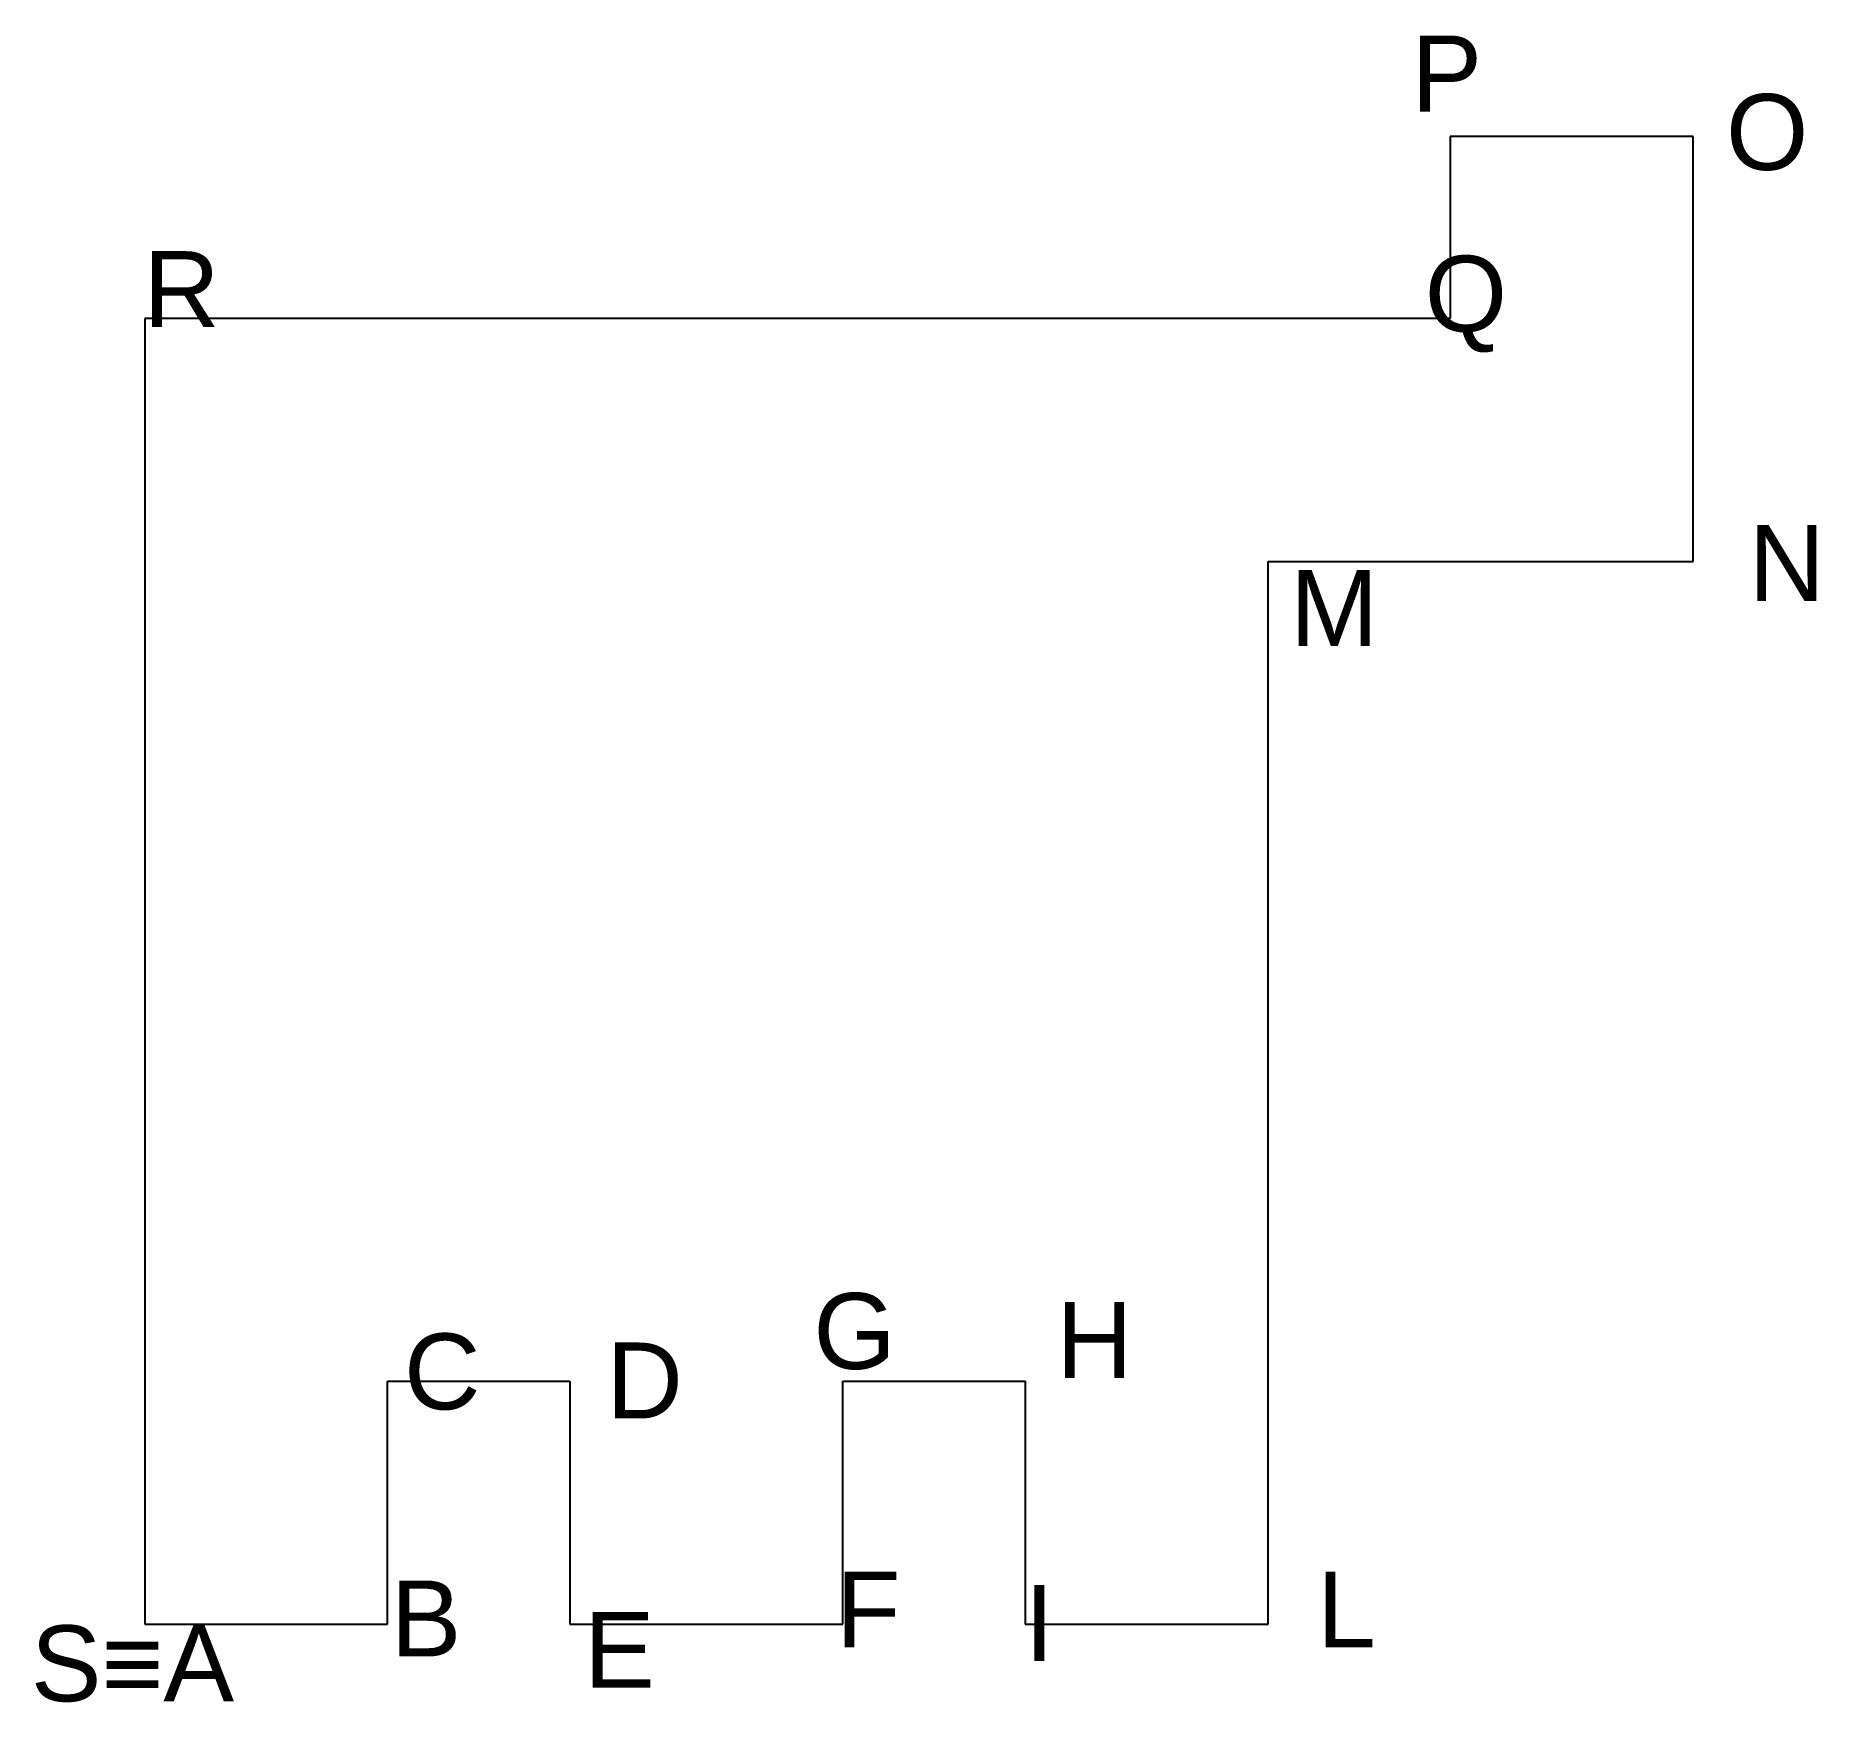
# Model space of a CAD drawing. Header units: millimetres. Extents: x 46.4 to 105.1, y 72.4 to 127.3.
import ezdxf

# ---------------------------------------------------------------- set-up
doc = ezdxf.new("R2010")
doc.units = ezdxf.units.MM
for name, color, linetype in [('coord cartesiane assolute', 7, 'Continuous'), ('coord cartesiane relative', 2, 'Continuous'), ('coord polari relative', 5, 'Continuous'), ('lettere', 1, 'Continuous')]:
    doc.layers.add(name, color=color, linetype=linetype)
doc.styles.get("Standard").update_dxf_attribs({"font": 'arial.ttf'})

msp = doc.modelspace()

# ---------------------------------------------------------------- linework, layer by layer
at = {"layer": 'coord cartesiane assolute'}
for p, q in [((101, 124), (93, 124)), ((93, 124), (93, 118)), ((101, 110), (101, 124)), ((93, 118), (50, 118)), ((50, 118), (50, 75)), ((87, 75), (87, 110)), ((87, 110), (101, 110)), ((58, 75), (58, 83)), ((58, 83), (64, 83)), ((64, 83), (64, 75)), ((73, 75), (73, 83)), ((73, 83), (79, 83)), ((79, 83), (79, 75)), ((50, 75), (58, 75)), ((64, 75), (73, 75)), ((79, 75), (87, 75))]:
    msp.add_line(p, q, dxfattribs=at)
at = {"layer": 'coord cartesiane relative'}
for p, q in [((101, 124), (93, 124)), ((93, 124), (93, 118)), ((101, 110), (101, 124)), ((93, 118), (50, 118)), ((50, 118), (50, 75)), ((87, 75), (87, 110)), ((87, 110), (101, 110)), ((58, 75), (58, 83)), ((58, 83), (64, 83)), ((64, 83), (64, 75)), ((73, 75), (73, 83)), ((73, 83), (79, 83)), ((79, 83), (79, 75)), ((50, 75), (58, 75)), ((64, 75), (73, 75)), ((79, 75), (87, 75))]:
    msp.add_line(p, q, dxfattribs=at)
at = {"layer": 'coord polari relative'}
for p, q in [((101, 124), (93, 124)), ((93, 124), (93, 118)), ((101, 110), (101, 124)), ((93, 118), (50, 118)), ((50, 118), (50, 75)), ((87, 75), (87, 110)), ((87, 110), (101, 110)), ((58, 75), (58, 83)), ((58, 83), (64, 83)), ((64, 83), (64, 75)), ((73, 75), (73, 83)), ((73, 83), (79, 83)), ((79, 83), (79, 75)), ((50, 75), (58, 75)), ((64, 75), (73, 75)), ((79, 75), (87, 75))]:
    msp.add_line(p, q, dxfattribs=at)

# ---------------------------------------------------------------- texts
at = {"layer": 'lettere'}
for s, p in [('P', (91.724, 124.82)), ('O', (102.083, 122.896)), ('R', (49.951, 117.72)), ('Q', (92.161, 117.57)), ('N', (102.826, 108.697)), ('M', (87.724, 107.215)), ('G', (72.023, 83.402)), ('H', (80.021, 83.106)), ('C', (58.539, 82.07)), ('D', (65.205, 81.774)), ('B', (58.102, 73.934)), ('F', (72.766, 74.229)), ('I', (78.983, 73.788)), ('L', (88.61, 74.229)), ('E', (64.472, 72.901)), ('S≡A', (46.247, 72.456))]:
    msp.add_text(s, height=2.5, dxfattribs=at).set_placement(p)

doc.saveas('drawing.dxf')
